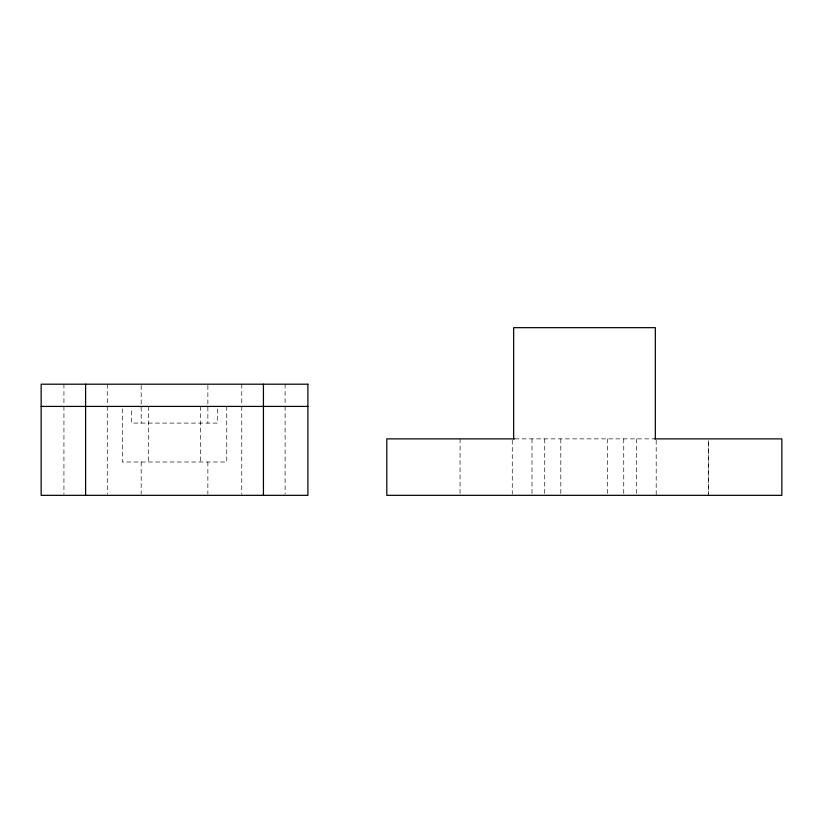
<?xml version="1.0" encoding="UTF-8"?>
<svg xmlns="http://www.w3.org/2000/svg" width="823" height="823" viewBox="0 0 823 823"><rect width="100%" height="100%" fill="white"/><g stroke="black" fill="none" stroke-linecap="round" stroke-linejoin="round"><path stroke-width="0.62" stroke-dasharray="4.12 3.09" d="M514.931 438.875L653.699 438.875M708.428 495.333L708.428 440.161L708.397 494.057M656.198 440.161L656.198 495.333M636.477 438.875L636.477 494.057M623.741 438.875L623.741 494.057M607.672 438.875L607.672 495.333M560.802 438.875L560.802 495.333M544.733 438.875L544.733 494.057M531.997 438.875L531.997 494.057M512.276 440.161L512.276 494.057M460.078 438.875L460.047 495.333M285.108 384.197L285.108 405.183M285.108 406.418L285.108 494.067M241.767 384.197L241.767 405.183M241.767 406.418L241.767 494.067M226.757 406.418L226.757 461.991L122.288 461.991L122.288 406.418M217.498 408.99L217.498 423.094L131.546 423.094L131.546 408.99M207.869 385.452L207.869 423.094M207.869 461.991L207.869 494.057M200.637 406.418L200.637 461.991M148.407 406.418L148.407 461.991M141.175 385.452L141.175 423.094M141.175 461.991L141.175 494.057M107.278 384.197L107.278 405.183M107.278 406.418L107.278 494.067M63.937 384.197L63.937 405.183M63.937 406.418L63.937 494.067"/><path stroke-width="1.23" d="M41.15 406.418L307.895 406.418M514.54 438.875L386.81 438.875L386.81 495.333L781.85 495.333L781.85 438.875L654.48 438.875M655.334 438.875L655.334 327.667L513.655 327.667L513.655 438.875M263.432 384.197L263.432 495.333M85.602 384.197L85.602 495.333M307.895 384.197L41.15 384.197L41.15 495.333L307.895 495.333L307.895 384.197"/></g></svg>
